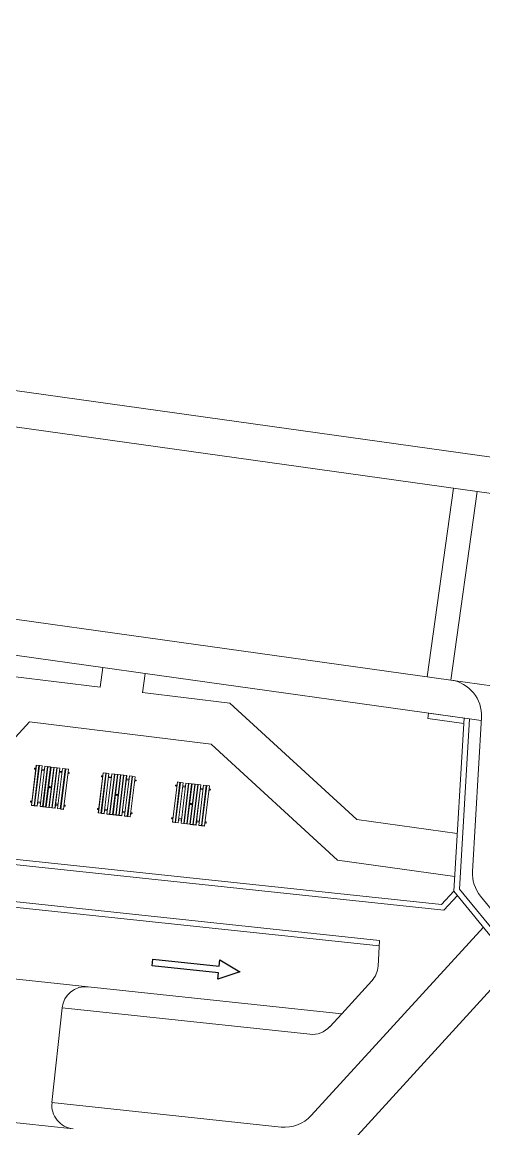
# Model space of a CAD drawing. Header units: metres. Extents: x 750 to 3116, y -341 to 1465.
# Drawn here: x 1664.28 to 1683.68, y 435.18 to 481.65 of the extents above; entities that cross this region are included whole.
import ezdxf

# ---------------------------------------------------------------- set-up
doc = ezdxf.new("R2010")
doc.units = ezdxf.units.M
for name, color, linetype, lineweight in [('Cycle road', 254, 'Continuous', 20), ('Footpath', 32, 'Continuous', 18), ('Hidden line', 251, 'Continuous', 5), ('Inverted beam', 252, 'Continuous', 5), ('Levels', 252, 'Continuous', 5), ('street fur', 33, 'Continuous', 15), ('Vehicular Road', 253, 'Continuous', 20), ('Wall ext', 20, 'Continuous', 18)]:
    doc.layers.add(name, color=color, linetype=linetype, lineweight=lineweight)

# ---------------------------------------------------------------- blocks, each defined once
blk = doc.blocks.new('arrow')
for p, q in [((0, 3687), (-403, 2800)), ((403, 2800), (0, 3687)), ((-403, 2800), (-143, 2800)), ((-143, 2800), (-143, 0)), ((143, 0), (143, 2800)), ((143, 2800), (403, 2800)), ((-143, 0), (143, 0))]:
    blk.add_line(p, q)
at = {"linetype": 'Continuous', "lineweight": 9}
for p in [(-5, 3699), (5, 3699)]:
    blk.add_line(p, (0, 3687), dxfattribs=at)

msp = doc.modelspace()

# ---------------------------------------------------------------- linework, layer by layer
at = {"layer": 'Cycle road', "lineweight": 20}
for p, q in [((1679.285, 442.864), (1625.289, 448.594)), ((1679.299, 443.094), (1679.236, 442.015)), ((1678.975, 441.398), (1677.708, 440.015))]:
    msp.add_line(p, q, dxfattribs=at)
at = {"layer": 'Cycle road'}
for p, q in [((1625.313, 448.822), (1679.299, 443.094)), ((1665.532, 436.279), (1665.954, 440.256))]:
    msp.add_line(p, q, dxfattribs=at)
at = {"layer": 'Cycle road', "lineweight": 18}
msp.add_line((1667.054, 441.145), (1677.708, 440.015), dxfattribs=at)
at = {"layer": 'Cycle road', "lineweight": 20}
msp.add_arc((1678.237, 442.073), 1, 317.511, 356.6523, dxfattribs=at)
at = {"layer": 'Cycle road'}
for centre, start, end in [((1666.949, 440.151), 83.9431, 173.9431), ((1666.527, 436.173), 173.9431, 263.9431)]:
    msp.add_arc(centre, 1, start, end, dxfattribs=at)
at = {"layer": 'Footpath'}
for p, q in [((1667.551, 453.723), (1667.667, 454.555)), ((1667.551, 453.723), (1663.881, 454.173)), ((1669.336, 453.489), (1669.45, 454.306)), ((1673.008, 453.053), (1669.338, 453.504)), ((1678.338, 448.171), (1673.008, 453.053)), ((1660.418, 447.727), (1664.582, 452.273)), ((1672.217, 451.337), (1664.582, 452.273)), ((1677.535, 446.466), (1672.217, 451.337)), ((1678.338, 448.171), (1682.566, 447.58)), ((1677.535, 446.466), (1682.461, 445.778))]:
    msp.add_line(p, q, dxfattribs=at)
at = {"layer": 'Footpath', "lineweight": 20}
for p, q in [((1676.366, 439.151), (1665.954, 440.256)), ((1677.708, 440.015), (1677.209, 439.47))]:
    msp.add_line(p, q, dxfattribs=at)
at = {"layer": 'Footpath'}
for points in [[(2216.125, 527.515), (2176.415, 524.643), (2151.526, 522.945), (2124.5, 521.595), (2102.592, 519.092), (2066.447, 510.062), (2027.786, 497.476), (1873.651, 450.921), (1866.076, 449.072), (1859.037, 448.365), (1845.561, 445.736), (1836.437, 444.178), (1826.794, 444.389), (1815.967, 446.085), (1802.486, 447.955), (1785.869, 449.6), (1777.954, 450.231), (1762.081, 453.632), (1746.359, 456.243), (1712.64, 459.38), (1620.187, 472.293), (1552.188, 480.064), (1444.636, 487.24)], [(1637.388, 456.182), (1637.744, 458.734), (1667.667, 454.555)], [(1669.45, 454.306), (1683.079, 452.402)]]:
    msp.add_lwpolyline(points, dxfattribs=at)
at = {"layer": 'Footpath', "lineweight": 20}
msp.add_lwpolyline([(1683.669, 443.647), (1676.423, 435.736, -0.238085), (1675.159, 435.257), (1665.532, 436.279)], format="xyb", dxfattribs=at)
msp.add_arc((1676.472, 440.146), 1, 263.9431, 317.511, dxfattribs=at)
at = {"layer": 'Hidden line'}
for p, q in [((1681.302, 454.165), (1682.409, 462.088)), ((1682.293, 454.027), (1683.399, 461.95)), ((1667.667, 454.555), (1669.45, 454.306)), ((1682.293, 454.027), (1692.994, 452.532)), ((1663.076, 441.567), (1667.054, 441.145)), ((1662.443, 435.601), (1666.421, 435.179))]:
    msp.add_line(p, q, dxfattribs=at)
at = {"layer": 'Inverted beam'}
msp.add_line((1624.767, 450.66), (1681.906, 444.597), dxfattribs=at)
at = {"layer": 'Inverted beam', "lineweight": 20}
for points in [[(1682.572, 444.985), (1681.997, 444.356), (1624.742, 450.432)], [(1682.425, 445.164), (1681.906, 444.597)]]:
    msp.add_lwpolyline(points, dxfattribs=at)
at = {"layer": 'Levels'}
for p, q in [((1683.079, 452.402), (1683.575, 452.333)), ((1677.206, 440.068), (1677.206, 440.068))]:
    msp.add_line(p, q, dxfattribs=at)
at = {"layer": 'street fur'}
for p, q in [((1664.667, 448.768), (1664.872, 450.448)), ((1664.674, 448.759), (1664.88, 450.447)), ((1664.776, 448.747), (1664.982, 450.434)), ((1664.785, 448.754), (1664.99, 450.433)), ((1665.006, 450.431), (1664.8, 448.744)), ((1664.871, 450.449), (1664.873, 450.448)), ((1664.871, 450.448), (1664.873, 450.448)), ((1664.871, 450.447), (1664.873, 450.447)), ((1664.993, 450.433), (1664.872, 450.448)), ((1665.116, 450.418), (1664.91, 448.731)), ((1665.005, 450.432), (1665.118, 450.418)), ((1665.005, 450.432), (1665.007, 450.432)), ((1665.005, 450.431), (1665.007, 450.431)), ((1665.029, 448.716), (1665.235, 450.404)), ((1665.116, 450.419), (1665.118, 450.419)), ((1665.116, 450.417), (1665.118, 450.417)), ((1665.345, 450.39), (1665.139, 448.703)), ((1665.155, 448.701), (1665.361, 450.388)), ((1665.235, 450.404), (1665.345, 450.39)), ((1665.472, 450.375), (1665.265, 448.687)), ((1665.289, 448.684), (1665.495, 450.372)), ((1665.472, 450.375), (1665.361, 450.388)), ((1665.399, 448.671), (1665.606, 450.358)), ((1665.415, 448.669), (1665.621, 450.356)), ((1665.472, 450.375), (1665.471, 450.375)), ((1665.495, 450.372), (1665.606, 450.358)), ((1665.605, 450.359), (1665.606, 450.359)), ((1665.605, 450.358), (1665.606, 450.357)), ((1665.605, 450.358), (1665.606, 450.358)), ((1665.621, 450.356), (1665.732, 450.343)), ((1664.8, 450.313), (1664.798, 450.297)), ((1664.804, 450.288), (1664.798, 450.297)), ((1664.808, 450.32), (1664.8, 450.313)), ((1664.812, 450.279), (1664.804, 450.288)), ((1664.808, 450.32), (1664.856, 450.314)), ((1664.851, 450.274), (1664.811, 450.279)), ((1664.811, 450.279), (1664.812, 450.279)), ((1664.969, 450.259), (1664.985, 450.258)), ((1664.988, 450.281), (1664.972, 450.283)), ((1664.974, 450.299), (1664.99, 450.297)), ((1664.979, 450.339), (1664.994, 450.337)), ((1665.095, 450.244), (1665.214, 450.23)), ((1665.218, 450.27), (1665.1, 450.284)), ((1665.526, 448.655), (1665.732, 450.343)), ((1665.541, 448.653), (1665.747, 450.341)), ((1665.858, 450.327), (1665.652, 448.64)), ((1665.661, 448.647), (1665.866, 450.326)), ((1665.731, 450.343), (1665.732, 450.343)), ((1665.866, 450.326), (1665.747, 450.341)), ((1665.976, 450.313), (1665.77, 448.626)), ((1665.845, 450.153), (1665.955, 450.139)), ((1665.96, 450.179), (1665.849, 450.192)), ((1666.087, 450.3), (1665.882, 448.62)), ((1665.889, 448.619), (1666.094, 450.299)), ((1665.897, 448.618), (1666.102, 450.298)), ((1666.11, 450.297), (1665.904, 448.609)), ((1665.976, 450.313), (1665.976, 450.313)), ((1666.094, 450.299), (1665.976, 450.313)), ((1666.015, 448.596), (1666.221, 450.283)), ((1666.073, 450.125), (1666.081, 450.124)), ((1666.076, 450.148), (1666.084, 450.147)), ((1666.078, 450.165), (1666.086, 450.164)), ((1666.091, 450.203), (1666.082, 450.204)), ((1666.102, 450.298), (1666.221, 450.283)), ((1666.2, 450.109), (1666.239, 450.104)), ((1666.202, 450.133), (1666.218, 450.131)), ((1666.251, 450.143), (1666.204, 450.149)), ((1666.211, 450.148), (1666.213, 450.147)), ((1666.212, 450.149), (1666.213, 450.149)), ((1666.212, 450.148), (1666.213, 450.148)), ((1666.221, 450.283), (1666.22, 450.283)), ((1666.239, 450.104), (1666.238, 450.104)), ((1666.248, 450.112), (1666.239, 450.104)), ((1666.244, 450.144), (1666.243, 450.144)), ((1666.256, 450.119), (1666.248, 450.112)), ((1666.251, 450.143), (1666.258, 450.135)), ((1666.258, 450.135), (1666.256, 450.119)), ((1667.681, 450.132), (1667.476, 448.452)), ((1667.483, 448.443), (1667.689, 450.131)), ((1667.586, 448.431), (1667.792, 450.118)), ((1667.595, 448.438), (1667.8, 450.117)), ((1667.609, 449.997), (1667.607, 449.981)), ((1667.613, 449.972), (1667.607, 449.981)), ((1667.815, 450.115), (1667.609, 448.428)), ((1667.617, 450.004), (1667.609, 449.997)), ((1667.621, 449.963), (1667.613, 449.972)), ((1667.665, 449.998), (1667.617, 450.004)), ((1667.66, 449.958), (1667.62, 449.963)), ((1667.62, 449.963), (1667.622, 449.963)), ((1667.681, 450.133), (1667.683, 450.132)), ((1667.681, 450.132), (1667.792, 450.118)), ((1667.681, 450.131), (1667.683, 450.131)), ((1667.926, 450.102), (1667.721, 448.422)), ((1667.778, 449.943), (1667.794, 449.941)), ((1667.797, 449.965), (1667.781, 449.967)), ((1667.783, 449.983), (1667.799, 449.981)), ((1667.788, 450.022), (1667.804, 450.021)), ((1667.792, 450.118), (1667.8, 450.117)), ((1667.798, 450.118), (1667.803, 450.117)), ((1667.815, 450.116), (1667.816, 450.116)), ((1667.815, 450.115), (1667.816, 450.115)), ((1667.815, 450.115), (1667.927, 450.102)), ((1668.044, 450.087), (1667.838, 448.4)), ((1667.905, 449.928), (1668.023, 449.914)), ((1668.028, 449.953), (1667.909, 449.968)), ((1667.925, 450.103), (1667.927, 450.102)), ((1667.925, 450.101), (1667.927, 450.101)), ((1667.949, 448.386), (1668.155, 450.074)), ((1667.964, 448.385), (1668.17, 450.072)), ((1668.155, 450.074), (1668.044, 450.087)), ((1668.281, 450.059), (1668.075, 448.371)), ((1668.098, 448.368), (1668.304, 450.056)), ((1668.281, 450.059), (1668.17, 450.072)), ((1668.415, 450.042), (1668.209, 448.355)), ((1668.431, 450.04), (1668.225, 448.353)), ((1668.28, 450.059), (1668.281, 450.059)), ((1668.304, 450.056), (1668.415, 450.042)), ((1668.541, 450.027), (1668.335, 448.339)), ((1668.351, 448.337), (1668.557, 450.025)), ((1668.414, 450.043), (1668.416, 450.043)), ((1668.414, 450.042), (1668.416, 450.041)), ((1668.414, 450.042), (1668.416, 450.042)), ((1668.541, 450.027), (1668.431, 450.04)), ((1668.667, 450.011), (1668.461, 448.324)), ((1668.47, 448.331), (1668.675, 450.01)), ((1668.54, 450.027), (1668.541, 450.027)), ((1668.557, 450.025), (1668.667, 450.011)), ((1668.786, 449.997), (1668.58, 448.309)), ((1668.675, 450.01), (1668.667, 450.011)), ((1668.896, 449.983), (1668.691, 448.304)), ((1668.698, 448.303), (1668.903, 449.983)), ((1668.707, 448.302), (1668.912, 449.982)), ((1668.714, 448.293), (1668.92, 449.981)), ((1668.785, 449.997), (1668.786, 449.997)), ((1668.903, 449.983), (1668.786, 449.997)), ((1668.824, 448.28), (1669.03, 449.967)), ((1668.892, 449.888), (1668.9, 449.887)), ((1668.912, 449.982), (1669.03, 449.967)), ((1669.029, 449.967), (1669.03, 449.967)), ((1664.886, 449.581), (1664.902, 449.58)), ((1664.889, 449.606), (1664.905, 449.604)), ((1665.239, 449.522), (1665.255, 449.521)), ((1665.262, 449.576), (1665.246, 449.578)), ((1665.366, 449.507), (1665.389, 449.504)), ((1665.396, 449.56), (1665.372, 449.563)), ((1665.5, 449.491), (1665.515, 449.489)), ((1665.522, 449.544), (1665.506, 449.546)), ((1665.626, 449.475), (1665.641, 449.473)), ((1665.648, 449.529), (1665.633, 449.531)), ((1665.99, 449.447), (1665.998, 449.446)), ((1665.993, 449.471), (1666.001, 449.47)), ((1668.654, 449.836), (1668.764, 449.823)), ((1668.769, 449.863), (1668.659, 449.876)), ((1668.882, 449.809), (1668.891, 449.808)), ((1668.885, 449.832), (1668.893, 449.831)), ((1668.887, 449.849), (1668.895, 449.847)), ((1669.009, 449.793), (1669.048, 449.788)), ((1669.012, 449.817), (1669.027, 449.815)), ((1669.061, 449.827), (1669.014, 449.833)), ((1669.021, 449.833), (1669.022, 449.833)), ((1669.021, 449.832), (1669.022, 449.832)), ((1669.021, 449.831), (1669.022, 449.831)), ((1669.048, 449.788), (1669.047, 449.788)), ((1669.057, 449.796), (1669.048, 449.788)), ((1669.053, 449.828), (1669.052, 449.828)), ((1669.066, 449.803), (1669.057, 449.796)), ((1669.061, 449.827), (1669.068, 449.818)), ((1669.068, 449.818), (1669.066, 449.803)), ((1670.8, 449.745), (1670.595, 448.065)), ((1670.602, 448.056), (1670.808, 449.744)), ((1670.705, 448.044), (1670.911, 449.731)), ((1670.713, 448.05), (1670.919, 449.73)), ((1670.728, 449.609), (1670.726, 449.594)), ((1670.732, 449.585), (1670.726, 449.594)), ((1670.934, 449.728), (1670.728, 448.041)), ((1670.736, 449.616), (1670.728, 449.609)), ((1670.74, 449.575), (1670.732, 449.585)), ((1670.784, 449.61), (1670.736, 449.616)), ((1670.739, 449.576), (1670.741, 449.576)), ((1670.74, 449.575), (1670.739, 449.575)), ((1670.74, 449.575), (1670.779, 449.571)), ((1670.799, 449.745), (1670.921, 449.73)), ((1670.799, 449.744), (1670.802, 449.744)), ((1670.8, 449.745), (1670.802, 449.745)), ((1671.045, 449.715), (1670.839, 448.027)), ((1670.897, 449.556), (1670.913, 449.554)), ((1670.916, 449.578), (1670.9, 449.58)), ((1670.918, 449.594), (1670.902, 449.596)), ((1670.923, 449.633), (1670.907, 449.635)), ((1670.933, 449.728), (1670.935, 449.727)), ((1670.934, 449.729), (1670.935, 449.729)), ((1670.934, 449.728), (1671.046, 449.714)), ((1671.163, 449.7), (1670.957, 448.013)), ((1671.023, 449.541), (1671.142, 449.526)), ((1671.147, 449.566), (1671.028, 449.581)), ((1671.044, 449.715), (1671.046, 449.715)), ((1671.044, 449.714), (1671.046, 449.714)), ((1671.274, 449.687), (1671.067, 447.999)), ((1671.083, 447.997), (1671.289, 449.685)), ((1671.163, 449.7), (1671.274, 449.687)), ((1671.4, 449.671), (1671.194, 447.984)), ((1671.217, 447.981), (1671.423, 449.668)), ((1671.4, 449.671), (1671.289, 449.685)), ((1671.534, 449.655), (1671.328, 447.967)), ((1671.549, 449.653), (1671.343, 447.966)), ((1671.399, 449.671), (1671.4, 449.671)), ((1671.423, 449.668), (1671.534, 449.655)), ((1671.454, 447.952), (1671.66, 449.64)), ((1671.676, 449.638), (1671.47, 447.95)), ((1671.533, 449.656), (1671.535, 449.656)), ((1671.533, 449.655), (1671.534, 449.655)), ((1671.533, 449.654), (1671.534, 449.654)), ((1671.66, 449.64), (1671.549, 449.653)), ((1671.786, 449.624), (1671.58, 447.937)), ((1671.589, 447.944), (1671.794, 449.623)), ((1671.66, 449.64), (1671.659, 449.64)), ((1671.794, 449.623), (1671.676, 449.638)), ((1671.904, 449.61), (1671.698, 447.922)), ((1671.773, 449.449), (1671.883, 449.436)), ((1671.888, 449.476), (1671.778, 449.489)), ((1672.015, 449.596), (1671.81, 447.917)), ((1671.817, 447.916), (1672.022, 449.595)), ((1671.826, 447.915), (1672.031, 449.594)), ((1671.832, 447.906), (1672.039, 449.593)), ((1671.904, 449.61), (1671.904, 449.61)), ((1671.904, 449.61), (1672.022, 449.595)), ((1672.149, 449.58), (1671.943, 447.892)), ((1672.001, 449.421), (1672.009, 449.42)), ((1672.004, 449.445), (1672.012, 449.444)), ((1672.014, 449.46), (1672.006, 449.461)), ((1672.019, 449.499), (1672.011, 449.5)), ((1672.031, 449.594), (1672.149, 449.58)), ((1672.131, 449.429), (1672.146, 449.427)), ((1672.18, 449.44), (1672.133, 449.446)), ((1672.14, 449.446), (1672.141, 449.445)), ((1672.14, 449.445), (1672.141, 449.445)), ((1672.14, 449.444), (1672.141, 449.444)), ((1672.149, 449.58), (1672.148, 449.58)), ((1672.172, 449.441), (1672.171, 449.441)), ((1672.185, 449.416), (1672.176, 449.409)), ((1672.18, 449.44), (1672.187, 449.431)), ((1672.185, 449.416), (1672.187, 449.431)), ((1667.696, 449.265), (1667.711, 449.263)), ((1667.699, 449.29), (1667.714, 449.288)), ((1668.049, 449.206), (1668.064, 449.204)), ((1668.071, 449.26), (1668.056, 449.262)), ((1668.175, 449.191), (1668.198, 449.188)), ((1668.205, 449.244), (1668.182, 449.247)), ((1668.309, 449.175), (1668.325, 449.173)), ((1668.331, 449.228), (1668.316, 449.23)), ((1668.435, 449.159), (1668.451, 449.157)), ((1668.458, 449.213), (1668.442, 449.215)), ((1668.808, 449.13), (1668.799, 449.131)), ((1668.802, 449.155), (1668.811, 449.154)), ((1672.128, 449.406), (1672.167, 449.401)), ((1672.167, 449.401), (1672.166, 449.401)), ((1672.176, 449.409), (1672.167, 449.401)), ((1664.631, 448.932), (1664.629, 448.916)), ((1664.629, 448.916), (1664.635, 448.908)), ((1664.639, 448.939), (1664.631, 448.932)), ((1664.643, 448.899), (1664.635, 448.908)), ((1664.649, 448.946), (1664.639, 448.939)), ((1664.643, 448.899), (1664.682, 448.894)), ((1664.648, 448.947), (1664.65, 448.947)), ((1664.648, 448.946), (1664.649, 448.945)), ((1664.648, 448.946), (1664.649, 448.946)), ((1664.688, 448.941), (1664.649, 448.946)), ((1664.785, 448.754), (1664.667, 448.768)), ((1664.674, 448.759), (1664.667, 448.768)), ((1664.674, 448.759), (1664.776, 448.747)), ((1664.785, 448.754), (1664.776, 448.747)), ((1664.812, 448.846), (1664.797, 448.848)), ((1664.8, 448.753), (1664.802, 448.752)), ((1664.8, 448.752), (1664.911, 448.738)), ((1664.8, 448.751), (1664.801, 448.751)), ((1664.91, 448.731), (1664.8, 448.744)), ((1664.816, 448.878), (1664.801, 448.88)), ((1664.803, 448.903), (1664.819, 448.902)), ((1664.822, 448.925), (1664.806, 448.927)), ((1664.911, 448.739), (1664.913, 448.739)), ((1664.911, 448.738), (1664.913, 448.737)), ((1664.911, 448.738), (1664.913, 448.738)), ((1664.927, 448.865), (1665.045, 448.85)), ((1665.051, 448.897), (1664.933, 448.912)), ((1665.029, 448.716), (1665.139, 448.703)), ((1665.03, 448.724), (1665.14, 448.71)), ((1665.155, 448.709), (1665.266, 448.695)), ((1665.155, 448.709), (1665.157, 448.709)), ((1665.155, 448.708), (1665.157, 448.708)), ((1665.265, 448.687), (1665.155, 448.701)), ((1665.399, 448.671), (1665.289, 448.684)), ((1665.4, 448.679), (1665.29, 448.692)), ((1665.4, 448.679), (1665.401, 448.679)), ((1665.4, 448.679), (1665.401, 448.679)), ((1665.4, 448.678), (1665.401, 448.678)), ((1665.415, 448.669), (1665.526, 448.655)), ((1665.527, 448.663), (1665.416, 448.677)), ((1665.526, 448.663), (1665.527, 448.663)), ((1665.541, 448.661), (1665.543, 448.661)), ((1665.541, 448.653), (1665.652, 448.64)), ((1665.542, 448.662), (1665.543, 448.662)), ((1665.542, 448.661), (1665.543, 448.661)), ((1665.542, 448.661), (1665.661, 448.647)), ((1665.652, 448.64), (1665.661, 448.647)), ((1665.676, 448.773), (1665.787, 448.76)), ((1665.792, 448.807), (1665.682, 448.82)), ((1665.77, 448.633), (1665.771, 448.633)), ((1665.881, 448.612), (1665.77, 448.626)), ((1665.771, 448.633), (1665.89, 448.619)), ((1665.881, 448.612), (1665.889, 448.619)), ((1665.888, 448.62), (1665.89, 448.62)), ((1665.888, 448.618), (1665.89, 448.618)), ((1666.016, 448.604), (1665.897, 448.618)), ((1665.9, 448.713), (1665.909, 448.712)), ((1665.904, 448.745), (1665.913, 448.744)), ((1665.904, 448.609), (1666.015, 448.596)), ((1665.907, 448.769), (1665.916, 448.768)), ((1665.918, 448.791), (1665.91, 448.792)), ((1666.015, 448.604), (1666.016, 448.604)), ((1666.031, 448.73), (1666.07, 448.725)), ((1666.076, 448.772), (1666.037, 448.777)), ((1666.079, 448.732), (1666.07, 448.725)), ((1666.07, 448.725), (1666.07, 448.725)), ((1666.076, 448.772), (1666.075, 448.772)), ((1666.09, 448.754), (1666.076, 448.772)), ((1666.088, 448.738), (1666.079, 448.732)), ((1666.09, 448.754), (1666.088, 448.738)), ((1667.441, 448.616), (1667.439, 448.6)), ((1667.439, 448.6), (1667.445, 448.592)), ((1667.449, 448.623), (1667.441, 448.616)), ((1667.452, 448.583), (1667.445, 448.592)), ((1667.458, 448.63), (1667.449, 448.623)), ((1667.452, 448.583), (1667.492, 448.578)), ((1667.457, 448.63), (1667.459, 448.629)), ((1667.457, 448.63), (1667.459, 448.63)), ((1667.458, 448.631), (1667.459, 448.631)), ((1667.497, 448.625), (1667.458, 448.63)), ((1667.622, 448.53), (1667.606, 448.532)), ((1667.626, 448.562), (1667.61, 448.564)), ((1667.613, 448.587), (1667.629, 448.585)), ((1667.631, 448.609), (1667.616, 448.611)), ((1667.736, 448.548), (1667.854, 448.534)), ((1667.86, 448.581), (1667.742, 448.596)), ((1668.602, 448.491), (1668.491, 448.504)), ((1670.814, 448.878), (1670.83, 448.876)), ((1670.833, 448.9), (1670.817, 448.902)), ((1671.168, 448.819), (1671.183, 448.817)), ((1671.19, 448.873), (1671.174, 448.875)), ((1671.294, 448.804), (1671.317, 448.801)), ((1671.324, 448.856), (1671.301, 448.859)), ((1671.428, 448.787), (1671.444, 448.785)), ((1671.45, 448.841), (1671.435, 448.843)), ((1671.554, 448.772), (1671.57, 448.77)), ((1671.576, 448.826), (1671.561, 448.828)), ((1671.927, 448.742), (1671.918, 448.743)), ((1671.93, 448.767), (1671.921, 448.768)), ((1667.595, 448.438), (1667.476, 448.452)), ((1667.476, 448.452), (1667.483, 448.443)), ((1667.483, 448.443), (1667.586, 448.431)), ((1667.595, 448.438), (1667.586, 448.431)), ((1667.609, 448.435), (1667.611, 448.435)), ((1667.72, 448.414), (1667.609, 448.428)), ((1667.61, 448.437), (1667.611, 448.436)), ((1667.61, 448.436), (1667.611, 448.436)), ((1667.61, 448.436), (1667.722, 448.422)), ((1667.72, 448.423), (1667.722, 448.423)), ((1667.721, 448.422), (1667.72, 448.414)), ((1667.72, 448.422), (1667.722, 448.421)), ((1667.838, 448.4), (1667.949, 448.386)), ((1667.839, 448.408), (1667.95, 448.394)), ((1667.964, 448.392), (1667.966, 448.392)), ((1668.075, 448.371), (1667.964, 448.385)), ((1667.965, 448.393), (1668.076, 448.379)), ((1667.965, 448.393), (1667.966, 448.393)), ((1668.209, 448.355), (1668.098, 448.368)), ((1668.21, 448.363), (1668.099, 448.376)), ((1668.209, 448.363), (1668.211, 448.362)), ((1668.209, 448.363), (1668.211, 448.363)), ((1668.209, 448.362), (1668.21, 448.362)), ((1668.336, 448.347), (1668.225, 448.361)), ((1668.225, 448.353), (1668.335, 448.339)), ((1668.335, 448.347), (1668.336, 448.347)), ((1668.351, 448.346), (1668.352, 448.346)), ((1668.351, 448.345), (1668.352, 448.344)), ((1668.351, 448.345), (1668.352, 448.345)), ((1668.461, 448.324), (1668.351, 448.337)), ((1668.352, 448.345), (1668.47, 448.331)), ((1668.461, 448.324), (1668.47, 448.331)), ((1668.485, 448.457), (1668.596, 448.443)), ((1668.58, 448.317), (1668.581, 448.317)), ((1668.69, 448.296), (1668.58, 448.309)), ((1668.581, 448.317), (1668.7, 448.303)), ((1668.698, 448.303), (1668.69, 448.296)), ((1668.697, 448.302), (1668.699, 448.302)), ((1668.698, 448.304), (1668.7, 448.303)), ((1668.707, 448.302), (1668.825, 448.287)), ((1668.718, 448.396), (1668.71, 448.397)), ((1668.714, 448.429), (1668.722, 448.428)), ((1668.714, 448.293), (1668.824, 448.28)), ((1668.716, 448.453), (1668.725, 448.452)), ((1668.728, 448.475), (1668.719, 448.476)), ((1668.824, 448.288), (1668.825, 448.287)), ((1668.84, 448.414), (1668.88, 448.409)), ((1668.885, 448.456), (1668.846, 448.461)), ((1668.88, 448.409), (1668.879, 448.409)), ((1668.888, 448.416), (1668.88, 448.409)), ((1668.885, 448.456), (1668.885, 448.456)), ((1668.885, 448.456), (1668.899, 448.438)), ((1668.897, 448.422), (1668.888, 448.416)), ((1668.897, 448.422), (1668.899, 448.438)), ((1670.559, 448.229), (1670.557, 448.213)), ((1670.557, 448.213), (1670.564, 448.205)), ((1670.568, 448.236), (1670.559, 448.229)), ((1670.571, 448.196), (1670.564, 448.205)), ((1670.577, 448.243), (1670.568, 448.236)), ((1670.571, 448.196), (1670.61, 448.191)), ((1670.576, 448.244), (1670.578, 448.244)), ((1670.576, 448.243), (1670.616, 448.238)), ((1670.576, 448.242), (1670.578, 448.242)), ((1670.713, 448.05), (1670.595, 448.065)), ((1670.602, 448.056), (1670.595, 448.065)), ((1670.705, 448.044), (1670.602, 448.056)), ((1670.713, 448.05), (1670.705, 448.044)), ((1670.741, 448.143), (1670.725, 448.145)), ((1670.728, 448.049), (1670.84, 448.035)), ((1670.728, 448.049), (1670.73, 448.049)), ((1670.728, 448.048), (1670.73, 448.048)), ((1670.839, 448.027), (1670.728, 448.041)), ((1670.745, 448.175), (1670.729, 448.177)), ((1670.732, 448.2), (1670.747, 448.198)), ((1670.75, 448.222), (1670.735, 448.224)), ((1670.839, 448.036), (1670.841, 448.036)), ((1670.839, 448.035), (1670.841, 448.035)), ((1670.839, 448.034), (1670.841, 448.034)), ((1670.855, 448.161), (1670.973, 448.147)), ((1670.979, 448.194), (1670.861, 448.208)), ((1671.604, 448.07), (1671.715, 448.056)), ((1671.721, 448.103), (1671.61, 448.117)), ((1671.832, 448.042), (1671.841, 448.041)), ((1671.835, 448.065), (1671.844, 448.064)), ((1671.847, 448.088), (1671.838, 448.089)), ((1671.959, 448.026), (1671.999, 448.022)), ((1672.004, 448.069), (1671.965, 448.073)), ((1671.999, 448.022), (1671.998, 448.022)), ((1672.007, 448.028), (1671.999, 448.022)), ((1672.004, 448.069), (1672.004, 448.069)), ((1672.018, 448.051), (1672.004, 448.069)), ((1672.016, 448.035), (1672.007, 448.028)), ((1672.018, 448.051), (1672.016, 448.035)), ((1671.067, 447.999), (1670.957, 448.013)), ((1670.958, 448.021), (1671.068, 448.007)), ((1671.083, 448.005), (1671.085, 448.004)), ((1671.083, 448.005), (1671.195, 447.992)), ((1671.194, 447.984), (1671.083, 447.997)), ((1671.084, 448.006), (1671.085, 448.006)), ((1671.328, 447.967), (1671.217, 447.981)), ((1671.329, 447.975), (1671.218, 447.989)), ((1671.328, 447.976), (1671.329, 447.976)), ((1671.328, 447.975), (1671.329, 447.975)), ((1671.328, 447.975), (1671.329, 447.975)), ((1671.343, 447.966), (1671.454, 447.952)), ((1671.455, 447.96), (1671.344, 447.973)), ((1671.454, 447.96), (1671.455, 447.96)), ((1671.47, 447.959), (1671.471, 447.959)), ((1671.47, 447.958), (1671.471, 447.958)), ((1671.47, 447.957), (1671.471, 447.957)), ((1671.58, 447.937), (1671.47, 447.95)), ((1671.471, 447.958), (1671.589, 447.944)), ((1671.58, 447.937), (1671.589, 447.944)), ((1671.698, 447.922), (1671.809, 447.909)), ((1671.699, 447.93), (1671.699, 447.93)), ((1671.699, 447.93), (1671.818, 447.915)), ((1671.809, 447.909), (1671.817, 447.916)), ((1671.816, 447.916), (1671.819, 447.916)), ((1671.816, 447.915), (1671.818, 447.915)), ((1671.826, 447.915), (1671.944, 447.9)), ((1671.837, 448.009), (1671.828, 448.01)), ((1671.832, 447.906), (1671.943, 447.892)), ((1671.944, 447.9), (1671.943, 447.9))]:
    msp.add_line(p, q, dxfattribs=at)
for points in [[(1665.324, 450.214), (1665.339, 450.212)], [(1665.331, 450.273), (1665.347, 450.271)], [(1665.45, 450.198), (1665.473, 450.195)], [(1665.457, 450.258), (1665.481, 450.255)], [(1665.584, 450.182), (1665.6, 450.18)], [(1665.591, 450.241), (1665.607, 450.239)], [(1665.71, 450.166), (1665.726, 450.165)], [(1665.717, 450.226), (1665.733, 450.224)], [(1668.133, 449.898), (1668.149, 449.896)], [(1668.14, 449.957), (1668.156, 449.955)], [(1668.259, 449.882), (1668.283, 449.879)], [(1668.267, 449.942), (1668.29, 449.939)], [(1668.401, 449.925), (1668.416, 449.923)], [(1668.527, 449.91), (1668.543, 449.908)], [(1668.393, 449.866), (1668.409, 449.864)], [(1668.52, 449.85), (1668.535, 449.848)], [(1671.252, 449.51), (1671.268, 449.508)], [(1671.259, 449.57), (1671.275, 449.568)], [(1671.378, 449.495), (1671.402, 449.492)], [(1671.385, 449.554), (1671.409, 449.552)], [(1671.512, 449.479), (1671.528, 449.477)], [(1671.52, 449.538), (1671.535, 449.536)], [(1671.638, 449.463), (1671.654, 449.461)], [(1671.646, 449.523), (1671.661, 449.521)], [(1665.154, 448.827), (1665.17, 448.825)], [(1665.162, 448.887), (1665.177, 448.885)], [(1665.281, 448.812), (1665.304, 448.809)], [(1665.288, 448.871), (1665.311, 448.869)], [(1665.415, 448.796), (1665.43, 448.794)], [(1665.422, 448.855), (1665.438, 448.853)], [(1665.541, 448.78), (1665.557, 448.778)], [(1665.548, 448.84), (1665.564, 448.838)], [(1667.964, 448.511), (1667.98, 448.509)], [(1667.971, 448.571), (1667.987, 448.569)], [(1668.09, 448.496), (1668.114, 448.493)], [(1668.097, 448.555), (1668.121, 448.552)], [(1668.231, 448.539), (1668.247, 448.537)], [(1668.358, 448.524), (1668.373, 448.522)], [(1668.224, 448.479), (1668.24, 448.478)], [(1668.35, 448.464), (1668.366, 448.462)], [(1671.083, 448.124), (1671.098, 448.122)], [(1671.09, 448.183), (1671.106, 448.182)], [(1671.209, 448.109), (1671.232, 448.106)], [(1671.216, 448.168), (1671.24, 448.165)], [(1671.343, 448.092), (1671.359, 448.09)], [(1671.35, 448.152), (1671.366, 448.15)], [(1671.469, 448.077), (1671.485, 448.075)], [(1671.476, 448.136), (1671.492, 448.134)]]:
    msp.add_lwpolyline(points, dxfattribs=at)
for centre in [(1665.448, 449.525), (1668.257, 449.209), (1671.376, 448.822)]:
    msp.add_circle(centre, 0.025, dxfattribs=at)
at = {"layer": 'Vehicular Road'}
msp.add_lwpolyline([(2216.233, 526.019), (2176.52, 523.147), (2151.614, 521.448), (2124.623, 520.1), (2102.86, 517.613), (2066.861, 508.619), (2028.235, 496.045), (1874.046, 449.473), (1866.33, 447.59), (1859.256, 446.88), (1845.831, 444.26), (1836.548, 442.675), (1826.661, 442.891), (1815.748, 444.601), (1802.309, 446.465), (1785.735, 448.106), (1777.736, 448.743), (1761.801, 452.158), (1746.167, 454.754), (1712.467, 457.89), (1619.998, 470.805), (1552.053, 478.569), (1444.558, 485.742)], dxfattribs=at)
at = {"layer": 'Vehicular Road', "lineweight": 20}
msp.add_lwpolyline([(1557.761, 449.519), (1555.279, 446.802, -0.709085), (1551.807, 448.283), (1553.093, 467.762, -0.428302), (1555.871, 470.081), (1618.991, 462.868), (1682.293, 454.027, -0.390874), (1683.583, 452.453), (1683.205, 445.992, 0.188493), (1683.542, 444.953), (1684.624, 443.633, -0.373088), (1684.57, 441.669), (1678.226, 434.743)], format="xyb", dxfattribs=at)
at = {"layer": 'Wall ext'}
msp.add_line((1681.36, 452.642), (1681.328, 452.415), dxfattribs=at)
at = {"layer": 'Wall ext', "lineweight": 20}
for p, q in [((1681.328, 452.415), (1682.837, 452.204)), ((1682.85, 452.434), (1682.425, 445.164)), ((1682.425, 445.164), (1684.248, 442.94))]:
    msp.add_line(p, q, dxfattribs=at)
msp.add_lwpolyline([(1681.36, 452.642), (1683.079, 452.402), (1682.66, 445.241), (1684.405, 443.112)], dxfattribs=at)

# ---------------------------------------------------------------- block references
at = {"lineweight": 15, "xscale": -0.000999999999999998, "yscale": 0.0009999999999999983, "zscale": 0.0009999999999999983, "rotation": 263.9431083280588}
msp.add_blockref('arrow', (1669.757, 442.166), dxfattribs=at)

doc.saveas('drawing.dxf')
